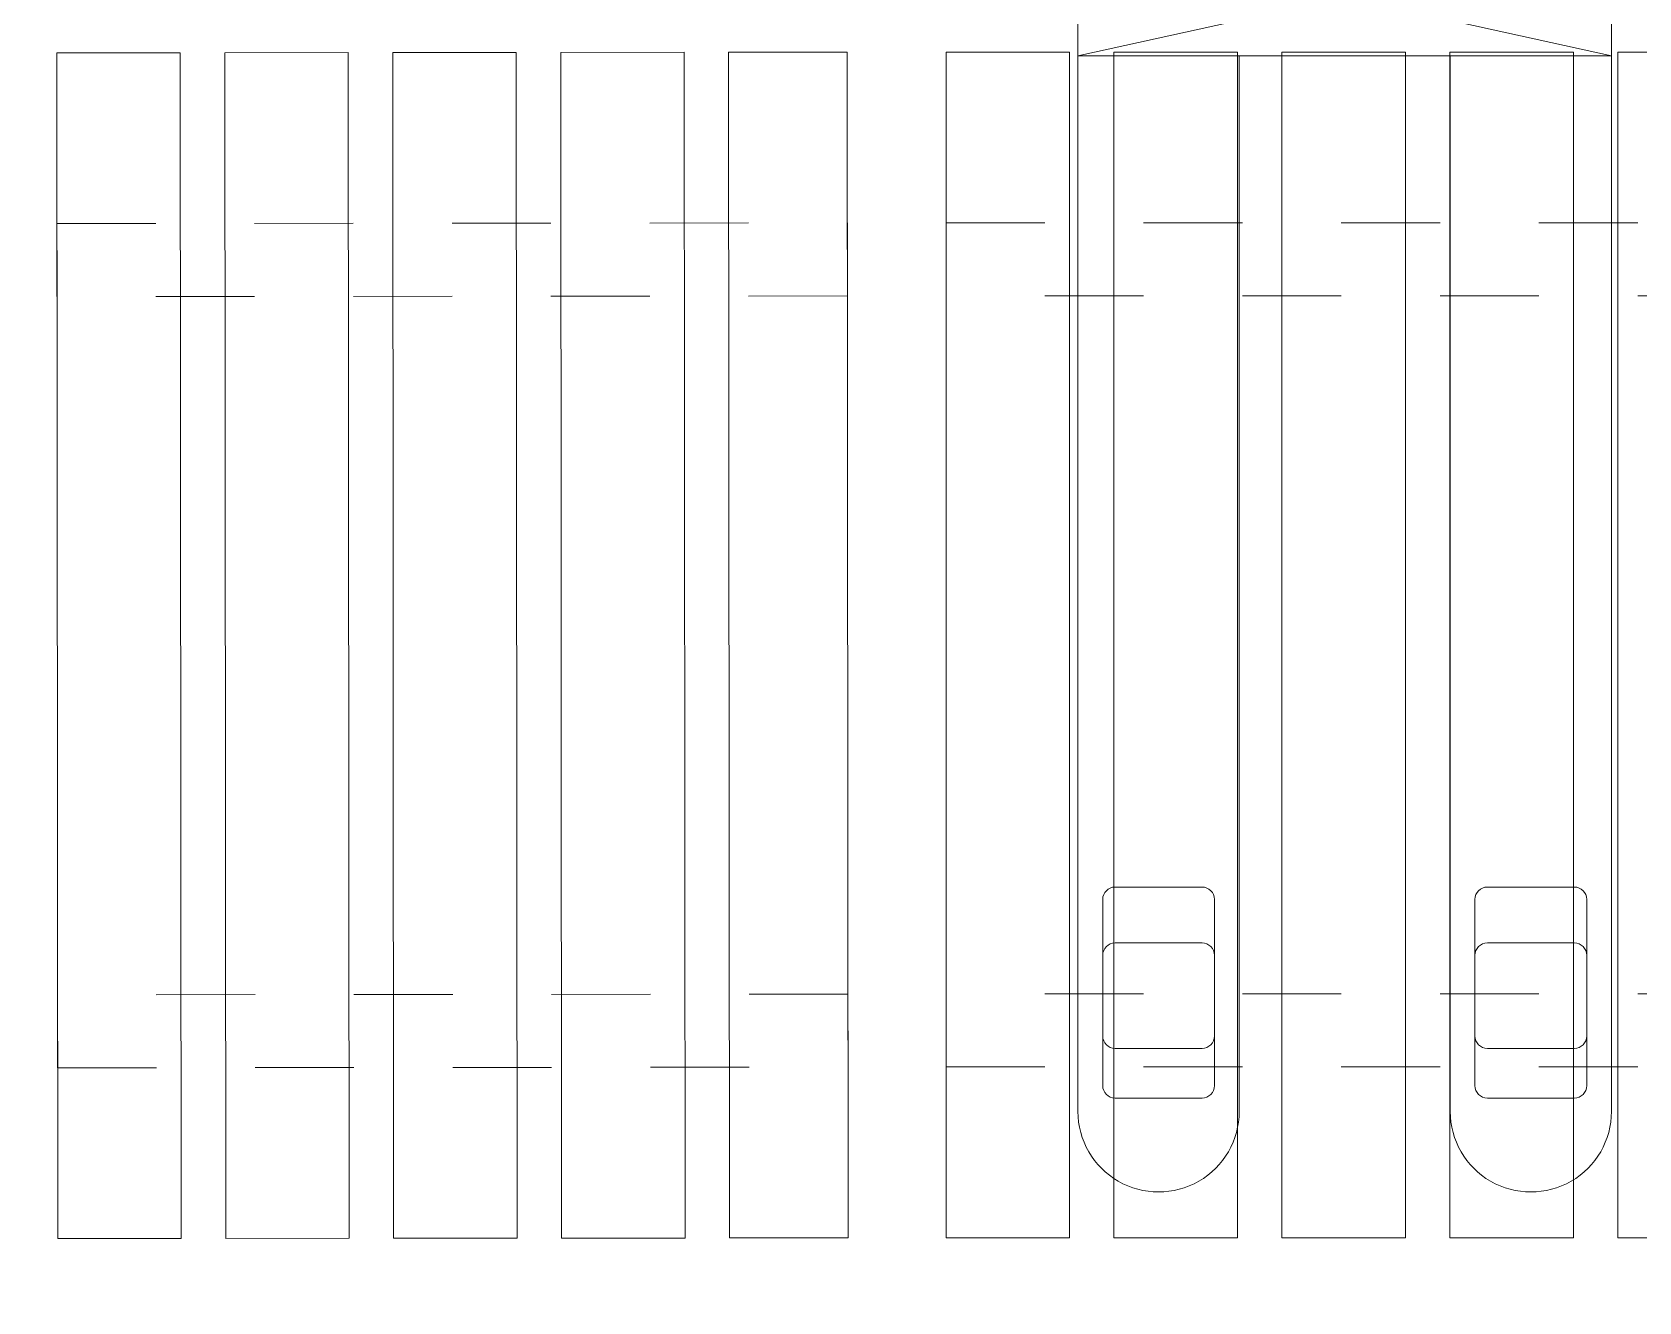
# Model space of a CAD drawing. Header units: millimetres. Extents: x 15590 to 15992, y 1055 to 1132.
# Drawn here: x 15897.915 to 15899.541, y 1073.467 to 1074.753 of the extents above; entities that cross this region are included whole.
import ezdxf

# ---------------------------------------------------------------- set-up
doc = ezdxf.new("R2010")
doc.units = ezdxf.units.MM
doc.header["$MEASUREMENT"] = 0
doc.linetypes.add('CACHE2', pattern=[0.1875, 0.125, -0.0625])
doc.layers.get('0').update_dxf_attribs({"lineweight": 9})
doc.layers.add('0$2E', color=7, linetype='Continuous', lineweight=0)
doc.layers.add('Mobilier', color=252, linetype='Continuous')

# ---------------------------------------------------------------- blocks, each defined once
blk = doc.blocks.new('A$C6FF46787')
at = {"layer": '0$2E', "color": 7, "linetype": 'Continuous', "lineweight": 5}
for p, q in [((0.4347, 1.2752), (0.4347, 1.1497)), ((0.9747, 1.2752), (0.9747, 1.1497)), ((0.4347, 1.1497), (0.6356, 1.1936)), ((0.9747, 1.1497), (0.7738, 1.1936)), ((0.4347, 1.1497), (0.5979, 1.1497)), ((0.4347, 0.0813), (0.4347, 1.1497)), ((0.8114, 1.1497), (0.5979, 1.1497)), ((0.5979, 1.1497), (0.5979, 0.0813)), ((0.8114, 1.1497), (0.9747, 1.1497)), ((0.8114, 0.0813), (0.8114, 1.1497)), ((0.9747, 1.1497), (0.9747, 0.0813)), ((0.4598, 0.1073), (0.4598, 0.2957)), ((0.4724, 0.3083), (0.5603, 0.3083)), ((0.5728, 0.2957), (0.5728, 0.1073)), ((0.8365, 0.1073), (0.8365, 0.2957)), ((0.8491, 0.3083), (0.937, 0.3083)), ((0.9496, 0.2957), (0.9496, 0.1073)), ((0.4724, 0.2517), (0.5603, 0.2517)), ((0.8491, 0.2517), (0.937, 0.2517)), ((0.5603, 0.145), (0.4724, 0.145)), ((0.937, 0.145), (0.8491, 0.145)), ((0.5603, 0.0948), (0.4724, 0.0948)), ((0.937, 0.0948), (0.8491, 0.0948))]:
    blk.add_line(p, q, dxfattribs=at)
at = {"layer": '0$2E', "color": 7, "linetype": 'Continuous', "lineweight": 5, "extrusion": (0, 0, -1)}
for centre, major_axis, start_param, end_param in [((0.4724, 0.2957), (-0.0126, 0), 0, 1.570796), ((0.4724, 0.2392), (-0.0126, 0), 0, 1.570796), ((0.5603, 0.2392), (0.0126, 0), 4.712389, 6.283185), ((0.4724, 0.1576), (0, -0.0126), 0, 1.570796), ((0.5603, 0.1576), (0.0126, 0), 0, 1.570796), ((0.4724, 0.1073), (0, -0.0126), 0, 1.570796), ((0.5603, 0.1073), (0.0126, 0), 0, 1.570796), ((0.8491, 0.1073), (0, -0.0126), 0, 1.570796), ((0.937, 0.1073), (0, -0.0126), 4.712389, 6.283185)]:
    blk.add_ellipse(centre, major_axis=major_axis, ratio=1, start_param=start_param, end_param=end_param, dxfattribs=at)
at = {"layer": '0$2E', "color": 7, "linetype": 'Continuous', "lineweight": 5}
for centre, major_axis, start_param, end_param in [((0.5603, 0.2957), (0.0126, 0), 0, 1.570796), ((0.8491, 0.2957), (0, 0.0126), 0, 1.570796), ((0.937, 0.2957), (0, 0.0126), 4.712389, 6.283185), ((0.8491, 0.2392), (-0.0126, 0), 4.712389, 6.283185), ((0.937, 0.2392), (0, 0.0126), 4.712389, 6.283185), ((0.8491, 0.1576), (0, -0.0126), 4.712389, 6.283185), ((0.937, 0.1576), (0, -0.0126), 0, 1.570796), ((0.5163, 0.0813), (0, -0.0816), 4.712389, 7.853982), ((0.8931, 0.0813), (-0.0816, 0), 0, 3.141593)]:
    blk.add_ellipse(centre, major_axis=major_axis, ratio=1, start_param=start_param, end_param=end_param, dxfattribs=at)
blk = doc.blocks.new('A$C29413FD8')
at = {"layer": 'Mobilier', "color": 34, "linetype": 'Continuous', "lineweight": 9}
for p, q in [((0.125, 1.2), (0, 1.2)), ((0, 1.2), (0, 0)), ((0.125, 1.2), (0.125, 0)), ((0.295, 1.2), (0.17, 1.2)), ((0.17, 1.2), (0.17, 0)), ((0.295, 1.2), (0.295, 0)), ((0.465, 1.2), (0.34, 1.2)), ((0.34, 1.2), (0.34, 0)), ((0.465, 1.2), (0.465, 0)), ((0.635, 1.2), (0.51, 1.2)), ((0.51, 1.2), (0.51, 0)), ((0.635, 1.2), (0.635, 0)), ((0.8, 1.2), (0.68, 1.2)), ((0.68, 1.2), (0.68, 0)), ((0.8, 0), (0.8, 1.2)), ((0, 0), (0.125, 0)), ((0.17, 0), (0.295, 0)), ((0.34, 0), (0.465, 0)), ((0.51, 0), (0.635, 0)), ((0.68, 0), (0.8, 0))]:
    blk.add_line(p, q, dxfattribs=at)
at = {"layer": 'Mobilier', "color": 34, "linetype": 'CACHE2', "lineweight": 9, "ltscale": 0.8}
for points in [[(0, 1.0272), (0.8, 1.0272), (0.8, 0.9533), (0, 0.9533)], [(0, 0.1728), (0.8, 0.1728), (0.8, 0.2467), (0, 0.2467)]]:
    blk.add_lwpolyline(points, close=True, dxfattribs=at)

msp = doc.modelspace()

# ---------------------------------------------------------------- linework, layer by layer
msp.add_circle((15910.6295, 1093.1562), 38.4411)

# ---------------------------------------------------------------- block references
for name, p in [('A$C6FF46787', (15898.5384, 1073.579)), ('A$C29413FD8', (15898.8396, 1073.5324))]:
    msp.add_blockref(name, p)
at = {"rotation": 0.04604738798599415}
msp.add_blockref('A$C29413FD8', (15897.9406, 1073.5316), dxfattribs=at)

doc.saveas('drawing.dxf')
